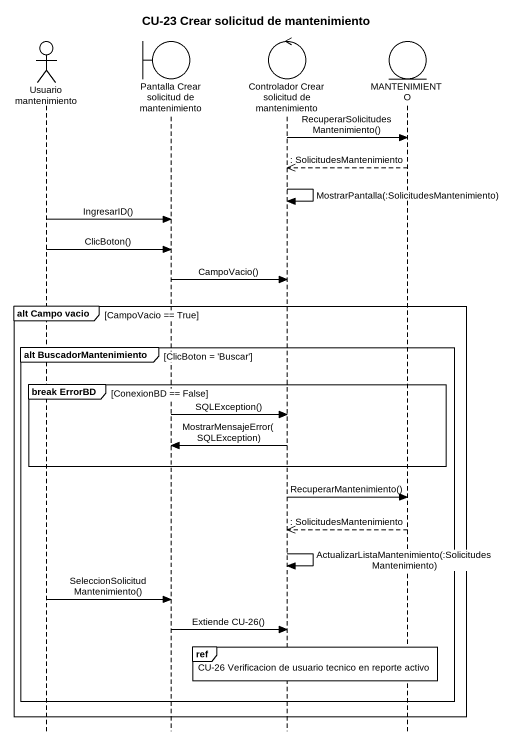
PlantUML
@startuml
title CU-23 Crear solicitud de mantenimiento
hide footbox
actor "Usuario mantenimiento" as Usuario_mantenimiento
boundary "Pantalla Crear solicitud de mantenimiento" as Pantalla_Crear_solicitud_de
control "Controlador Crear solicitud de mantenimiento" as Controlador_Crear_solicitud
entity MANTENIMIENTO

Controlador_Crear_solicitud -> MANTENIMIENTO : RecuperarSolicitudesMantenimiento()
MANTENIMIENTO -->> Controlador_Crear_solicitud : : SolicitudesMantenimiento
Controlador_Crear_solicitud -> Controlador_Crear_solicitud : MostrarPantalla(:SolicitudesMantenimiento)
Usuario_mantenimiento -> Pantalla_Crear_solicitud_de : IngresarID()
Usuario_mantenimiento -> Pantalla_Crear_solicitud_de : ClicBoton()
Pantalla_Crear_solicitud_de -> Controlador_Crear_solicitud : CampoVacio()
group alt Campo vacio [CampoVacio == True]
  group alt BuscadorMantenimiento [ClicBoton = 'Buscar']
    group break ErrorBD [ConexionBD == False]
      Pantalla_Crear_solicitud_de -> Controlador_Crear_solicitud : SQLException()
      Controlador_Crear_solicitud -> Pantalla_Crear_solicitud_de : MostrarMensajeError(SQLException)
    end
    Controlador_Crear_solicitud -> MANTENIMIENTO : RecuperarMantenimiento()
    MANTENIMIENTO -->> Controlador_Crear_solicitud : : SolicitudesMantenimiento
    Controlador_Crear_solicitud -> Controlador_Crear_solicitud : ActualizarListaMantenimiento(:SolicitudesMantenimiento)
    Usuario_mantenimiento -> Pantalla_Crear_solicitud_de : SeleccionSolicitudMantenimiento()
    Pantalla_Crear_solicitud_de -> Controlador_Crear_solicitud : Extiende CU-26()
    ref over Controlador_Crear_solicitud, MANTENIMIENTO : CU-26 Verificacion de usuario tecnico en reporte activo
  end
end
@enduml
